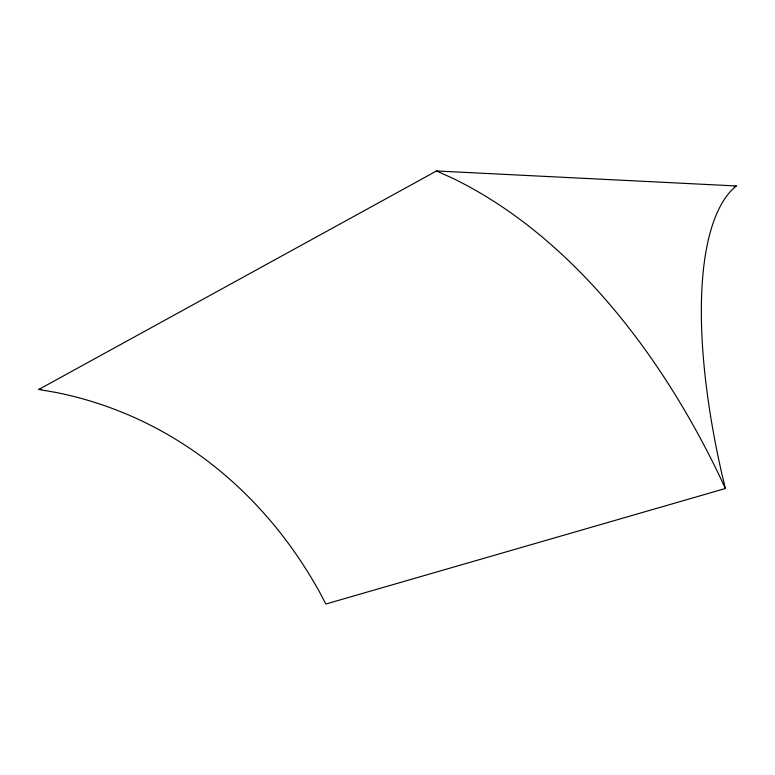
<?xml version="1.0" encoding="UTF-8"?>
<svg xmlns="http://www.w3.org/2000/svg" width="775" height="775" viewBox="0 0 775 775"><rect width="100%" height="100%" fill="white"/><g stroke="black" fill="none" stroke-linecap="round" stroke-linejoin="round"><path stroke-width="1.16" d="M736.25 185.961L731.639 190.185A361.76 120.319 72.4 0 0 721.806 473.564L725.381 488.502L325.858 604.025L320.346 593.495A516.218 434.562 -72.7 0 0 55.848 392.421L38.75 389.486L436.548 170.975L736.25 185.961L734.051 186.949M38.75 389.486L41.152 389.147M436.548 170.975L453.065 178.444A744.184 457.202 83.6 0 1 718.987 474.833L725.381 488.502"/></g></svg>
